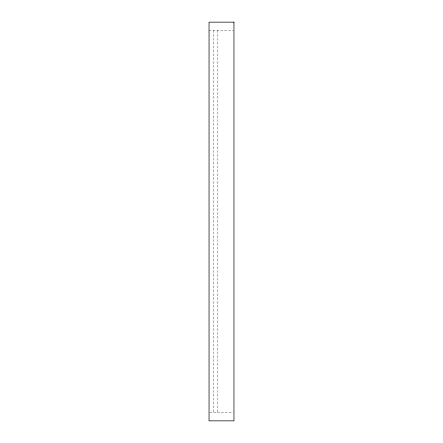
<?xml version="1.0" encoding="UTF-8"?>
<svg xmlns="http://www.w3.org/2000/svg" width="443" height="443" viewBox="0 0 443 443"><rect width="100%" height="100%" fill="white"/><g stroke="black" fill="none" stroke-linecap="round" stroke-linejoin="round"><path stroke-width="0.33" stroke-dasharray="2.21 1.66" d="M209.041 30.456L233.267 30.456M209.733 412.544L233.267 412.544M217.347 30.456L217.347 412.544M213.194 30.456L213.194 412.544"/><path stroke-width="0.66" d="M233.959 22.15L209.041 22.15L209.041 420.85L233.959 420.85L233.959 22.15"/></g></svg>
